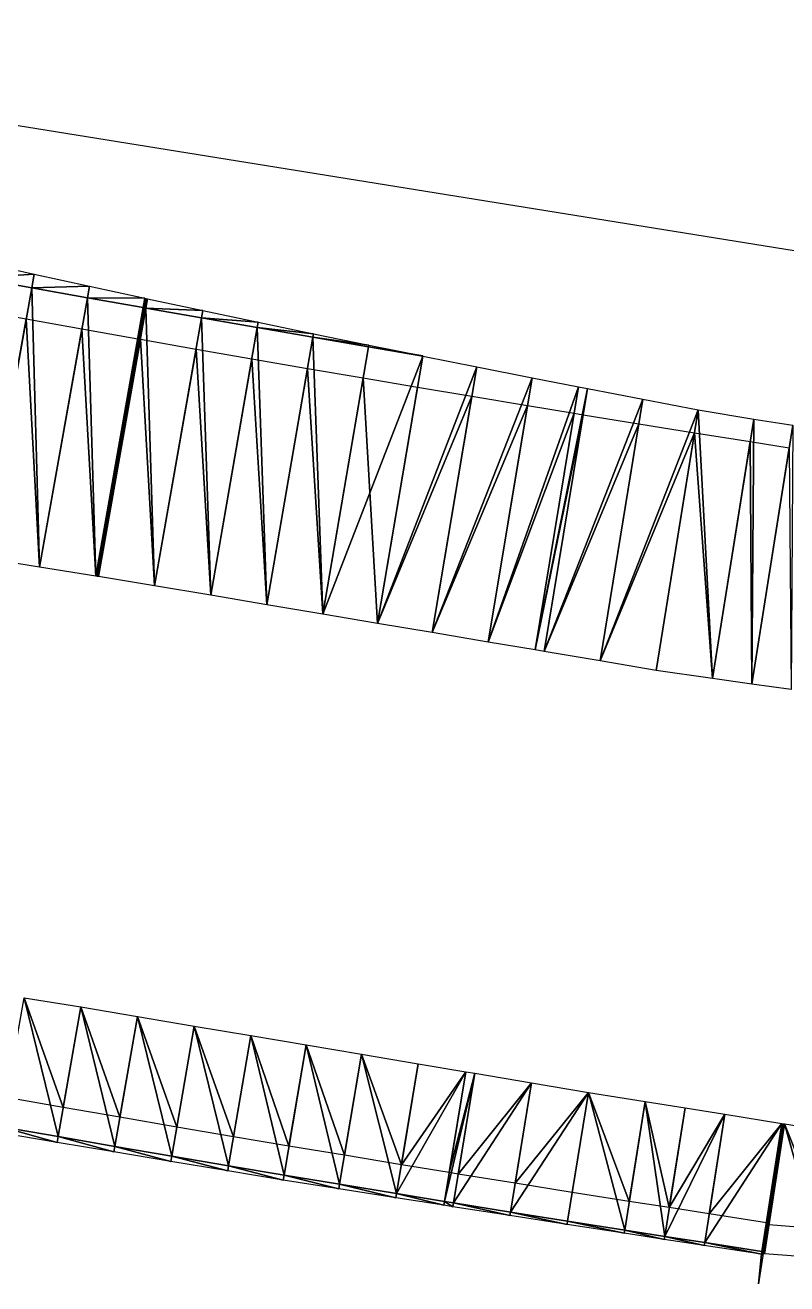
# Model space of a CAD drawing. Header units: metres. Extents: x 1882598 to 1885460, y 3171405 to 3171756.
# Drawn here: x 1884429.63 to 1884442.98, y 3171527.32 to 3171549.37 of the extents above; entities that cross this region are included whole.
import ezdxf

# ---------------------------------------------------------------- set-up
doc = ezdxf.new("R2010")
doc.units = ezdxf.units.M
doc.header["$MEASUREMENT"] = 0
doc.layers.add('00DR-R_HTA_Cl A', color=7, linetype='Continuous', true_color=0xcc0000)
doc.layers.add('Triangles surfaces projet', color=7, linetype='Continuous', true_color=0x848484)

msp = doc.modelspace()

# ---------------------------------------------------------------- linework, layer by layer
at = {"layer": '00DR-R_HTA_Cl A'}
msp.add_polyline3d([(1884474.923, 3171538.231, 151.553), (1884466.633, 3171542.768, 150.231), (1884459.923, 3171543.1, 150.188), (1884455.015, 3171543.499, 150.408), (1884305.041, 3171567.617, 149.86), (1884301.965, 3171568.264, 150.033), (1884294.126, 3171571.412, 150.29), (1884284.148, 3171573.469, 150.247), (1884275.049, 3171575.164, 150.223), (1884267.316, 3171576.703, 150.284), (1884261.119, 3171578.138, 150.314), (1884244.06, 3171583.571, 149.844), (1884240.424, 3171584.486, 149.763), (1884232.902, 3171586.519, 149.756), (1884221.492, 3171588.982, 149.993), (1884219.336, 3171587.253, 149.943), (1884211.396, 3171588.405, 150.219), (1884206.944, 3171589.932, 150.611), (1884143.037, 3171606.619, 149.729), (1884142.069, 3171607.454, 149.847), (1884140.625, 3171609.798, 149.801), (1884140.798, 3171610.401, 149.853)], dxfattribs=at)
at = {"layer": 'Triangles surfaces projet'}
for points in [[(1884428.825, 3171545.219, 151.074), (1884429.793, 3171545.005, 151.107), (1884428.775, 3171544.94, 151.264), (1884428.825, 3171545.219, 151.074)], [(1884428.775, 3171544.94, 151.264), (1884429.793, 3171545.005, 151.107), (1884429.75, 3171544.765, 151.27), (1884428.775, 3171544.94, 151.264)], [(1884429.75, 3171544.765, 151.27), (1884428.901, 3171540.031, 151.436), (1884428.775, 3171544.94, 151.264), (1884429.75, 3171544.765, 151.27)], [(1884430.762, 3171544.793, 151.138), (1884429.75, 3171544.765, 151.27), (1884429.793, 3171545.005, 151.107), (1884430.762, 3171544.793, 151.138)], [(1884429.885, 3171539.874, 151.443), (1884428.901, 3171540.031, 151.436), (1884429.75, 3171544.765, 151.27), (1884429.885, 3171539.874, 151.443)], [(1884429.75, 3171544.765, 151.27), (1884430.762, 3171544.793, 151.138), (1884430.726, 3171544.591, 151.276), (1884429.75, 3171544.765, 151.27)], [(1884429.75, 3171544.765, 151.27), (1884430.726, 3171544.591, 151.276), (1884429.885, 3171539.874, 151.443), (1884429.75, 3171544.765, 151.27)], [(1884430.726, 3171544.591, 151.276), (1884430.762, 3171544.793, 151.138), (1884431.73, 3171544.584, 151.17), (1884430.726, 3171544.591, 151.276)], [(1884430.726, 3171544.591, 151.276), (1884430.87, 3171539.716, 151.449), (1884429.885, 3171539.874, 151.443), (1884430.726, 3171544.591, 151.276)], [(1884431.73, 3171544.584, 151.17), (1884431.701, 3171544.419, 151.282), (1884430.726, 3171544.591, 151.276), (1884431.73, 3171544.584, 151.17)], [(1884431.701, 3171544.419, 151.282), (1884430.87, 3171539.716, 151.449), (1884430.726, 3171544.591, 151.276), (1884431.701, 3171544.419, 151.282)], [(1884430.87, 3171539.716, 151.449), (1884431.701, 3171544.419, 151.282), (1884430.894, 3171539.712, 151.449), (1884430.87, 3171539.716, 151.449)], [(1884430.894, 3171539.712, 151.449), (1884431.701, 3171544.419, 151.282), (1884431.725, 3171544.415, 151.282), (1884430.894, 3171539.712, 151.449)], [(1884431.701, 3171544.419, 151.282), (1884431.73, 3171544.584, 151.17), (1884431.755, 3171544.579, 151.17), (1884431.701, 3171544.419, 151.282)], [(1884431.701, 3171544.419, 151.282), (1884431.755, 3171544.579, 151.17), (1884431.725, 3171544.415, 151.282), (1884431.701, 3171544.419, 151.282)], [(1884431.779, 3171544.574, 151.171), (1884431.725, 3171544.415, 151.282), (1884431.755, 3171544.579, 151.17), (1884431.779, 3171544.574, 151.171)], [(1884431.725, 3171544.415, 151.282), (1884431.779, 3171544.574, 151.171), (1884431.75, 3171544.41, 151.282), (1884431.725, 3171544.415, 151.282)], [(1884432.747, 3171544.367, 151.202), (1884431.75, 3171544.41, 151.282), (1884431.779, 3171544.574, 151.171), (1884432.747, 3171544.367, 151.202)], [(1884429.652, 3171544.22, 151.639), (1884428.901, 3171540.031, 151.786), (1884428.676, 3171544.395, 151.633), (1884429.652, 3171544.22, 151.639)], [(1884429.885, 3171539.874, 151.793), (1884428.901, 3171540.031, 151.786), (1884429.652, 3171544.22, 151.639), (1884429.885, 3171539.874, 151.793)], [(1884430.629, 3171544.046, 151.645), (1884429.885, 3171539.874, 151.793), (1884429.652, 3171544.22, 151.639), (1884430.629, 3171544.046, 151.645)], [(1884430.894, 3171539.712, 151.449), (1884431.725, 3171544.415, 151.282), (1884430.919, 3171539.708, 151.449), (1884430.894, 3171539.712, 151.449)], [(1884431.725, 3171544.415, 151.282), (1884431.75, 3171544.41, 151.282), (1884430.919, 3171539.708, 151.449), (1884431.725, 3171544.415, 151.282)], [(1884430.919, 3171539.708, 151.449), (1884431.75, 3171544.41, 151.282), (1884431.902, 3171539.548, 151.456), (1884430.919, 3171539.708, 151.449)], [(1884431.75, 3171544.41, 151.282), (1884432.747, 3171544.367, 151.202), (1884432.725, 3171544.239, 151.288), (1884431.75, 3171544.41, 151.282)], [(1884432.725, 3171544.239, 151.288), (1884431.902, 3171539.548, 151.456), (1884431.75, 3171544.41, 151.282), (1884432.725, 3171544.239, 151.288)], [(1884432.885, 3171539.382, 151.463), (1884431.902, 3171539.548, 151.456), (1884432.725, 3171544.239, 151.288), (1884432.885, 3171539.382, 151.463)], [(1884432.725, 3171544.239, 151.288), (1884432.747, 3171544.367, 151.202), (1884433.716, 3171544.162, 151.232), (1884432.725, 3171544.239, 151.288)], [(1884432.725, 3171544.239, 151.288), (1884433.7, 3171544.07, 151.295), (1884432.885, 3171539.382, 151.463), (1884432.725, 3171544.239, 151.288)], [(1884433.716, 3171544.162, 151.232), (1884433.7, 3171544.07, 151.295), (1884432.725, 3171544.239, 151.288), (1884433.716, 3171544.162, 151.232)], [(1884430.87, 3171539.716, 151.799), (1884429.885, 3171539.874, 151.793), (1884430.629, 3171544.046, 151.645), (1884430.87, 3171539.716, 151.799)], [(1884431.605, 3171543.873, 151.651), (1884430.87, 3171539.716, 151.799), (1884430.629, 3171544.046, 151.645), (1884431.605, 3171543.873, 151.651)], [(1884433.867, 3171539.216, 151.47), (1884432.885, 3171539.382, 151.463), (1884433.7, 3171544.07, 151.295), (1884433.867, 3171539.216, 151.47)], [(1884433.7, 3171544.07, 151.295), (1884433.716, 3171544.162, 151.232), (1884434.685, 3171543.96, 151.261), (1884433.7, 3171544.07, 151.295)], [(1884434.685, 3171543.96, 151.261), (1884434.675, 3171543.902, 151.301), (1884433.7, 3171544.07, 151.295), (1884434.685, 3171543.96, 151.261)], [(1884433.867, 3171539.216, 151.47), (1884433.7, 3171544.07, 151.295), (1884434.675, 3171543.902, 151.301), (1884433.867, 3171539.216, 151.47)], [(1884430.894, 3171539.712, 151.799), (1884430.87, 3171539.716, 151.799), (1884431.605, 3171543.873, 151.651), (1884430.894, 3171539.712, 151.799)], [(1884431.629, 3171543.869, 151.651), (1884430.894, 3171539.712, 151.799), (1884431.605, 3171543.873, 151.651), (1884431.629, 3171543.869, 151.651)], [(1884430.894, 3171539.712, 151.799), (1884431.629, 3171543.869, 151.651), (1884430.919, 3171539.708, 151.799), (1884430.894, 3171539.712, 151.799)], [(1884431.653, 3171543.865, 151.652), (1884430.919, 3171539.708, 151.799), (1884431.629, 3171543.869, 151.651), (1884431.653, 3171543.865, 151.652)], [(1884431.902, 3171539.548, 151.806), (1884430.919, 3171539.708, 151.799), (1884431.653, 3171543.865, 151.652), (1884431.902, 3171539.548, 151.806)], [(1884432.629, 3171543.693, 151.658), (1884431.902, 3171539.548, 151.806), (1884431.653, 3171543.865, 151.652), (1884432.629, 3171543.693, 151.658)], [(1884434.849, 3171539.051, 151.478), (1884433.867, 3171539.216, 151.47), (1884434.675, 3171543.902, 151.301), (1884434.849, 3171539.051, 151.478)], [(1884435.655, 3171543.761, 151.29), (1884434.675, 3171543.902, 151.301), (1884434.685, 3171543.96, 151.261), (1884435.655, 3171543.761, 151.29)], [(1884434.675, 3171543.902, 151.301), (1884435.655, 3171543.761, 151.29), (1884435.65, 3171543.735, 151.307), (1884434.675, 3171543.902, 151.301)], [(1884435.65, 3171543.735, 151.307), (1884434.849, 3171539.051, 151.478), (1884434.675, 3171543.902, 151.301), (1884435.65, 3171543.735, 151.307)], [(1884436.601, 3171543.574, 151.314), (1884435.65, 3171543.735, 151.307), (1884435.655, 3171543.761, 151.29), (1884436.601, 3171543.574, 151.314)], [(1884432.885, 3171539.382, 151.813), (1884431.902, 3171539.548, 151.806), (1884432.629, 3171543.693, 151.658), (1884432.885, 3171539.382, 151.813)], [(1884433.605, 3171543.524, 151.664), (1884432.885, 3171539.382, 151.813), (1884432.629, 3171543.693, 151.658), (1884433.605, 3171543.524, 151.664)], [(1884436.6, 3171543.569, 151.314), (1884434.849, 3171539.051, 151.478), (1884435.65, 3171543.735, 151.307), (1884436.6, 3171543.569, 151.314)], [(1884434.849, 3171539.051, 151.478), (1884436.6, 3171543.569, 151.314), (1884435.807, 3171538.889, 151.485), (1884434.849, 3171539.051, 151.478)], [(1884436.6, 3171543.569, 151.314), (1884435.65, 3171543.735, 151.307), (1884436.601, 3171543.574, 151.314), (1884436.6, 3171543.569, 151.314)], [(1884435.807, 3171538.889, 151.485), (1884436.6, 3171543.569, 151.314), (1884437.545, 3171543.38, 151.322), (1884435.807, 3171538.889, 151.485)], [(1884433.605, 3171543.524, 151.664), (1884433.867, 3171539.216, 151.82), (1884432.885, 3171539.382, 151.813), (1884433.605, 3171543.524, 151.664)], [(1884434.581, 3171543.355, 151.671), (1884433.867, 3171539.216, 151.82), (1884433.605, 3171543.524, 151.664), (1884434.581, 3171543.355, 151.671)], [(1884434.849, 3171539.051, 151.828), (1884433.867, 3171539.216, 151.82), (1884434.581, 3171543.355, 151.671), (1884434.849, 3171539.051, 151.828)], [(1884435.557, 3171543.188, 151.677), (1884434.849, 3171539.051, 151.828), (1884434.581, 3171543.355, 151.671), (1884435.557, 3171543.188, 151.677)], [(1884437.545, 3171543.38, 151.322), (1884436.764, 3171538.728, 151.492), (1884435.807, 3171538.889, 151.485), (1884437.545, 3171543.38, 151.322)], [(1884438.515, 3171543.188, 151.329), (1884436.764, 3171538.728, 151.492), (1884437.545, 3171543.38, 151.322), (1884438.515, 3171543.188, 151.329)], [(1884435.807, 3171538.889, 151.835), (1884434.849, 3171539.051, 151.828), (1884435.557, 3171543.188, 151.677), (1884435.807, 3171538.889, 151.835)], [(1884436.508, 3171543.027, 151.684), (1884435.807, 3171538.889, 151.835), (1884435.557, 3171543.188, 151.677), (1884436.508, 3171543.027, 151.684)], [(1884437.746, 3171538.562, 151.5), (1884436.764, 3171538.728, 151.492), (1884438.515, 3171543.188, 151.329), (1884437.746, 3171538.562, 151.5)], [(1884437.746, 3171538.562, 151.5), (1884438.515, 3171543.188, 151.329), (1884439.329, 3171543.03, 151.336), (1884437.746, 3171538.562, 151.5)], [(1884437.459, 3171542.866, 151.69), (1884435.807, 3171538.889, 151.835), (1884436.508, 3171543.027, 151.684), (1884437.459, 3171542.866, 151.69)], [(1884438.57, 3171538.423, 151.507), (1884437.746, 3171538.562, 151.5), (1884439.329, 3171543.03, 151.336), (1884438.57, 3171538.423, 151.507)], [(1884439.485, 3171543, 151.337), (1884438.57, 3171538.423, 151.507), (1884439.329, 3171543.03, 151.336), (1884439.485, 3171543, 151.337)], [(1884439.485, 3171543, 151.337), (1884438.728, 3171538.396, 151.508), (1884438.57, 3171538.423, 151.507), (1884439.485, 3171543, 151.337)], [(1884438.728, 3171538.396, 151.508), (1884439.485, 3171543, 151.337), (1884440.456, 3171542.814, 151.345), (1884438.728, 3171538.396, 151.508)], [(1884437.459, 3171542.866, 151.69), (1884436.764, 3171538.728, 151.842), (1884435.807, 3171538.889, 151.835), (1884437.459, 3171542.866, 151.69)], [(1884438.435, 3171542.704, 151.697), (1884436.764, 3171538.728, 151.842), (1884437.459, 3171542.866, 151.69), (1884438.435, 3171542.704, 151.697)], [(1884437.746, 3171538.562, 151.85), (1884436.764, 3171538.728, 151.842), (1884438.435, 3171542.704, 151.697), (1884437.746, 3171538.562, 151.85)], [(1884439.253, 3171542.569, 151.703), (1884437.746, 3171538.562, 151.85), (1884438.435, 3171542.704, 151.697), (1884439.253, 3171542.569, 151.703)], [(1884439.709, 3171538.231, 151.516), (1884438.728, 3171538.396, 151.508), (1884440.456, 3171542.814, 151.345), (1884439.709, 3171538.231, 151.516)], [(1884441.426, 3171542.631, 151.353), (1884439.709, 3171538.231, 151.516), (1884440.456, 3171542.814, 151.345), (1884441.426, 3171542.631, 151.353)], [(1884439.253, 3171542.569, 151.703), (1884438.57, 3171538.423, 151.857), (1884437.746, 3171538.562, 151.85), (1884439.253, 3171542.569, 151.703)], [(1884439.41, 3171542.543, 151.704), (1884438.57, 3171538.423, 151.857), (1884439.253, 3171542.569, 151.703), (1884439.41, 3171542.543, 151.704)], [(1884439.41, 3171542.543, 151.704), (1884438.728, 3171538.396, 151.858), (1884438.57, 3171538.423, 151.857), (1884439.41, 3171542.543, 151.704)], [(1884440.386, 3171542.384, 151.711), (1884438.728, 3171538.396, 151.858), (1884439.41, 3171542.543, 151.704), (1884440.386, 3171542.384, 151.711)], [(1884441.426, 3171542.631, 151.353), (1884440.691, 3171538.065, 151.524), (1884439.709, 3171538.231, 151.516), (1884441.426, 3171542.631, 151.353)], [(1884441.676, 3171537.925, 151.531), (1884440.691, 3171538.065, 151.524), (1884441.426, 3171542.631, 151.353), (1884441.676, 3171537.925, 151.531)], [(1884441.426, 3171542.631, 151.353), (1884442.399, 3171542.468, 151.36), (1884441.676, 3171537.925, 151.531), (1884441.426, 3171542.631, 151.353)], [(1884441.676, 3171537.925, 151.531), (1884442.399, 3171542.468, 151.36), (1884442.366, 3171537.827, 151.536), (1884441.676, 3171537.925, 151.531)], [(1884443.081, 3171542.359, 151.365), (1884442.366, 3171537.827, 151.536), (1884442.399, 3171542.468, 151.36), (1884443.081, 3171542.359, 151.365)], [(1884440.386, 3171542.384, 151.711), (1884439.709, 3171538.231, 151.866), (1884438.728, 3171538.396, 151.858), (1884440.386, 3171542.384, 151.711)], [(1884441.361, 3171542.227, 151.718), (1884439.709, 3171538.231, 151.866), (1884440.386, 3171542.384, 151.711), (1884441.361, 3171542.227, 151.718)], [(1884440.691, 3171538.065, 151.874), (1884439.709, 3171538.231, 151.866), (1884441.361, 3171542.227, 151.718), (1884440.691, 3171538.065, 151.874)], [(1884441.361, 3171542.227, 151.718), (1884441.676, 3171537.925, 151.881), (1884440.691, 3171538.065, 151.874), (1884441.361, 3171542.227, 151.718)], [(1884442.336, 3171542.072, 151.725), (1884441.676, 3171537.925, 151.881), (1884441.361, 3171542.227, 151.718), (1884442.336, 3171542.072, 151.725)], [(1884442.366, 3171537.827, 151.536), (1884443.081, 3171542.359, 151.365), (1884443.056, 3171537.728, 151.541), (1884442.366, 3171537.827, 151.536)], [(1884441.676, 3171537.925, 151.881), (1884442.336, 3171542.072, 151.725), (1884442.366, 3171537.827, 151.886), (1884441.676, 3171537.925, 151.881)], [(1884443.019, 3171541.964, 151.73), (1884442.366, 3171537.827, 151.886), (1884442.336, 3171542.072, 151.725), (1884443.019, 3171541.964, 151.73)], [(1884443.019, 3171541.964, 151.73), (1884443.056, 3171537.728, 151.891), (1884442.366, 3171537.827, 151.886), (1884443.019, 3171541.964, 151.73)], [(1884429.614, 3171532.329, 151.64), (1884430.21, 3171529.901, 151.676), (1884429.216, 3171530.074, 151.663), (1884429.614, 3171532.329, 151.64)], [(1884430.3, 3171530.41, 152.02), (1884429.306, 3171530.583, 152.008), (1884429.614, 3171532.329, 151.99), (1884430.3, 3171530.41, 152.02)], [(1884430.608, 3171532.171, 151.651), (1884430.21, 3171529.901, 151.676), (1884429.614, 3171532.329, 151.64), (1884430.608, 3171532.171, 151.651)], [(1884430.608, 3171532.171, 152.001), (1884430.3, 3171530.41, 152.02), (1884429.614, 3171532.329, 151.99), (1884430.608, 3171532.171, 152.001)], [(1884430.608, 3171532.171, 151.651), (1884431.206, 3171529.73, 151.689), (1884430.21, 3171529.901, 151.676), (1884430.608, 3171532.171, 151.651)], [(1884431.294, 3171530.238, 152.033), (1884430.3, 3171530.41, 152.02), (1884430.608, 3171532.171, 152.001), (1884431.294, 3171530.238, 152.033)], [(1884431.601, 3171532.004, 151.662), (1884431.206, 3171529.73, 151.689), (1884430.608, 3171532.171, 151.651), (1884431.601, 3171532.004, 151.662)], [(1884431.601, 3171532.004, 152.012), (1884431.294, 3171530.238, 152.033), (1884430.608, 3171532.171, 152.001), (1884431.601, 3171532.004, 152.012)], [(1884431.206, 3171529.73, 151.689), (1884431.601, 3171532.004, 151.662), (1884432.201, 3171529.56, 151.701), (1884431.206, 3171529.73, 151.689)], [(1884432.289, 3171530.068, 152.045), (1884431.294, 3171530.238, 152.033), (1884431.601, 3171532.004, 152.012), (1884432.289, 3171530.068, 152.045)], [(1884432.594, 3171531.837, 151.673), (1884432.201, 3171529.56, 151.701), (1884431.601, 3171532.004, 151.662), (1884432.594, 3171531.837, 151.673)], [(1884432.594, 3171531.837, 152.023), (1884432.289, 3171530.068, 152.045), (1884431.601, 3171532.004, 152.012), (1884432.594, 3171531.837, 152.023)], [(1884432.594, 3171531.837, 151.673), (1884433.198, 3171529.391, 151.714), (1884432.201, 3171529.56, 151.701), (1884432.594, 3171531.837, 151.673)], [(1884433.285, 3171529.898, 152.058), (1884432.289, 3171530.068, 152.045), (1884432.594, 3171531.837, 152.023), (1884433.285, 3171529.898, 152.058)], [(1884432.594, 3171531.837, 151.673), (1884433.587, 3171531.67, 151.685), (1884433.198, 3171529.391, 151.714), (1884432.594, 3171531.837, 151.673)], [(1884433.587, 3171531.67, 152.035), (1884433.285, 3171529.898, 152.058), (1884432.594, 3171531.837, 152.023), (1884433.587, 3171531.67, 152.035)], [(1884434.17, 3171529.228, 151.727), (1884433.198, 3171529.391, 151.714), (1884433.587, 3171531.67, 151.685), (1884434.17, 3171529.228, 151.727)], [(1884434.256, 3171529.735, 152.07), (1884433.285, 3171529.898, 152.058), (1884433.587, 3171531.67, 152.035), (1884434.256, 3171529.735, 152.07)], [(1884434.556, 3171531.507, 151.696), (1884434.17, 3171529.228, 151.727), (1884433.587, 3171531.67, 151.685), (1884434.556, 3171531.507, 151.696)], [(1884434.556, 3171531.507, 152.046), (1884434.256, 3171529.735, 152.07), (1884433.587, 3171531.67, 152.035), (1884434.556, 3171531.507, 152.046)], [(1884435.142, 3171529.066, 151.74), (1884434.17, 3171529.228, 151.727), (1884434.556, 3171531.507, 151.696), (1884435.142, 3171529.066, 151.74)], [(1884435.227, 3171529.573, 152.082), (1884434.256, 3171529.735, 152.07), (1884434.556, 3171531.507, 152.046), (1884435.227, 3171529.573, 152.082)], [(1884435.525, 3171531.343, 151.707), (1884435.142, 3171529.066, 151.74), (1884434.556, 3171531.507, 151.696), (1884435.525, 3171531.343, 151.707)], [(1884435.525, 3171531.343, 152.057), (1884435.227, 3171529.573, 152.082), (1884434.556, 3171531.507, 152.046), (1884435.525, 3171531.343, 152.057)], [(1884436.14, 3171528.902, 151.753), (1884435.142, 3171529.066, 151.74), (1884435.525, 3171531.343, 151.707), (1884436.14, 3171528.902, 151.753)], [(1884436.225, 3171529.408, 152.095), (1884435.227, 3171529.573, 152.082), (1884435.525, 3171531.343, 152.057), (1884436.225, 3171529.408, 152.095)], [(1884435.525, 3171531.343, 151.707), (1884436.518, 3171531.176, 151.719), (1884436.14, 3171528.902, 151.753), (1884435.525, 3171531.343, 151.707)], [(1884436.518, 3171531.176, 152.069), (1884436.225, 3171529.408, 152.095), (1884435.525, 3171531.343, 152.057), (1884436.518, 3171531.176, 152.069)], [(1884437.353, 3171531.035, 151.728), (1884436.14, 3171528.902, 151.753), (1884436.518, 3171531.176, 151.719), (1884437.353, 3171531.035, 151.728)], [(1884437.353, 3171531.035, 151.728), (1884436.978, 3171528.765, 151.764), (1884436.14, 3171528.902, 151.753), (1884437.353, 3171531.035, 151.728)], [(1884437.353, 3171531.035, 152.078), (1884436.225, 3171529.408, 152.095), (1884436.518, 3171531.176, 152.069), (1884437.353, 3171531.035, 152.078)], [(1884437.062, 3171529.271, 152.106), (1884436.225, 3171529.408, 152.095), (1884437.353, 3171531.035, 152.078), (1884437.062, 3171529.271, 152.106)], [(1884437.353, 3171531.035, 151.728), (1884437.512, 3171531.009, 151.73), (1884436.978, 3171528.765, 151.764), (1884437.353, 3171531.035, 151.728)], [(1884437.512, 3171531.009, 151.73), (1884437.139, 3171528.739, 151.766), (1884436.978, 3171528.765, 151.764), (1884437.512, 3171531.009, 151.73)], [(1884437.512, 3171531.009, 152.08), (1884437.062, 3171529.271, 152.106), (1884437.353, 3171531.035, 152.078), (1884437.512, 3171531.009, 152.08)], [(1884437.222, 3171529.245, 152.108), (1884437.062, 3171529.271, 152.106), (1884437.512, 3171531.009, 152.08), (1884437.222, 3171529.245, 152.108)], [(1884437.139, 3171528.739, 151.766), (1884437.512, 3171531.009, 151.73), (1884438.507, 3171530.841, 151.742), (1884437.139, 3171528.739, 151.766)], [(1884438.507, 3171530.841, 152.092), (1884437.222, 3171529.245, 152.108), (1884437.512, 3171531.009, 152.08), (1884438.507, 3171530.841, 152.092)], [(1884437.139, 3171528.739, 151.766), (1884438.507, 3171530.841, 151.742), (1884438.138, 3171528.578, 151.779), (1884437.139, 3171528.739, 151.766)], [(1884438.221, 3171529.083, 152.121), (1884437.222, 3171529.245, 152.108), (1884438.507, 3171530.841, 152.092), (1884438.221, 3171529.083, 152.121)], [(1884439.501, 3171530.674, 151.754), (1884438.138, 3171528.578, 151.779), (1884438.507, 3171530.841, 151.742), (1884439.501, 3171530.674, 151.754)], [(1884439.501, 3171530.674, 152.104), (1884438.221, 3171529.083, 152.121), (1884438.507, 3171530.841, 152.092), (1884439.501, 3171530.674, 152.104)], [(1884439.138, 3171528.418, 151.793), (1884438.138, 3171528.578, 151.779), (1884439.501, 3171530.674, 151.754), (1884439.138, 3171528.418, 151.793)], [(1884439.22, 3171528.924, 152.134), (1884438.221, 3171529.083, 152.121), (1884439.501, 3171530.674, 152.104), (1884439.22, 3171528.924, 152.134)], [(1884439.501, 3171530.674, 151.754), (1884440.139, 3171528.26, 151.806), (1884439.138, 3171528.418, 151.793), (1884439.501, 3171530.674, 151.754)], [(1884440.219, 3171528.765, 152.147), (1884439.22, 3171528.924, 152.134), (1884439.501, 3171530.674, 152.104), (1884440.219, 3171528.765, 152.147)], [(1884440.497, 3171530.514, 151.766), (1884440.139, 3171528.26, 151.806), (1884439.501, 3171530.674, 151.754), (1884440.497, 3171530.514, 151.766)], [(1884440.497, 3171530.514, 152.116), (1884440.219, 3171528.765, 152.147), (1884439.501, 3171530.674, 152.104), (1884440.497, 3171530.514, 152.116)], [(1884440.139, 3171528.26, 151.806), (1884440.497, 3171530.514, 151.766), (1884440.839, 3171528.151, 151.815), (1884440.139, 3171528.26, 151.806)], [(1884440.919, 3171528.656, 152.156), (1884440.219, 3171528.765, 152.147), (1884440.497, 3171530.514, 152.116), (1884440.919, 3171528.656, 152.156)], [(1884441.195, 3171530.403, 151.774), (1884440.839, 3171528.151, 151.815), (1884440.497, 3171530.514, 151.766), (1884441.195, 3171530.403, 151.774)], [(1884441.195, 3171530.403, 152.124), (1884440.919, 3171528.656, 152.156), (1884440.497, 3171530.514, 152.116), (1884441.195, 3171530.403, 152.124)], [(1884440.839, 3171528.151, 151.815), (1884441.195, 3171530.403, 151.774), (1884441.892, 3171530.291, 151.782), (1884440.839, 3171528.151, 151.815)], [(1884441.892, 3171530.291, 152.132), (1884440.919, 3171528.656, 152.156), (1884441.195, 3171530.403, 152.124), (1884441.892, 3171530.291, 152.132)], [(1884441.54, 3171528.043, 151.825), (1884440.839, 3171528.151, 151.815), (1884441.892, 3171530.291, 151.782), (1884441.54, 3171528.043, 151.825)], [(1884441.619, 3171528.547, 152.165), (1884440.919, 3171528.656, 152.156), (1884441.892, 3171530.291, 152.132), (1884441.619, 3171528.547, 152.165)], [(1884441.54, 3171528.043, 151.825), (1884441.892, 3171530.291, 151.782), (1884442.889, 3171530.131, 151.794), (1884441.54, 3171528.043, 151.825)], [(1884441.54, 3171528.043, 151.825), (1884442.889, 3171530.131, 151.794), (1884442.542, 3171527.889, 151.838), (1884441.54, 3171528.043, 151.825)], [(1884442.889, 3171530.131, 152.144), (1884441.619, 3171528.547, 152.165), (1884441.892, 3171530.291, 152.132), (1884442.889, 3171530.131, 152.144)], [(1884442.889, 3171530.131, 152.144), (1884442.62, 3171528.393, 152.178), (1884441.619, 3171528.547, 152.165), (1884442.889, 3171530.131, 152.144)], [(1884442.655, 3171528.455, 151.832), (1884442.542, 3171527.889, 151.838), (1884442.889, 3171530.131, 151.794), (1884442.655, 3171528.455, 151.832)], [(1884442.587, 3171527.849, 151.849), (1884442.655, 3171528.455, 151.832), (1884442.939, 3171530.123, 151.804), (1884442.587, 3171527.849, 151.849)], [(1884443.601, 3171527.771, 151.861), (1884442.587, 3171527.849, 151.849), (1884442.939, 3171530.123, 151.804), (1884443.601, 3171527.771, 151.861)], [(1884442.62, 3171528.393, 152.178), (1884442.889, 3171530.131, 152.144), (1884442.733, 3171528.959, 152.172), (1884442.62, 3171528.393, 152.178)], [(1884442.655, 3171528.455, 151.832), (1884442.889, 3171530.131, 151.794), (1884442.914, 3171530.127, 151.799), (1884442.655, 3171528.455, 151.832)], [(1884442.939, 3171530.123, 151.804), (1884442.655, 3171528.455, 151.832), (1884442.914, 3171530.127, 151.799), (1884442.939, 3171530.123, 151.804)], [(1884442.939, 3171530.123, 152.154), (1884442.665, 3171528.353, 152.189), (1884442.733, 3171528.959, 152.172), (1884442.939, 3171530.123, 152.154)], [(1884442.665, 3171528.353, 152.189), (1884442.939, 3171530.123, 152.154), (1884443.678, 3171528.275, 152.201), (1884442.665, 3171528.353, 152.189)], [(1884442.914, 3171530.127, 152.149), (1884442.733, 3171528.959, 152.172), (1884442.889, 3171530.131, 152.144), (1884442.914, 3171530.127, 152.149)], [(1884442.939, 3171530.123, 152.154), (1884442.733, 3171528.959, 152.172), (1884442.914, 3171530.127, 152.149), (1884442.939, 3171530.123, 152.154)], [(1884443.601, 3171527.771, 151.861), (1884442.939, 3171530.123, 151.804), (1884443.935, 3171529.964, 151.816), (1884443.601, 3171527.771, 151.861)], [(1884443.678, 3171528.275, 152.201), (1884442.939, 3171530.123, 152.154), (1884443.935, 3171529.964, 152.166), (1884443.678, 3171528.275, 152.201)], [(1884430.192, 3171529.798, 151.606), (1884429.197, 3171529.965, 151.59), (1884429.216, 3171530.074, 151.663), (1884430.192, 3171529.798, 151.606)], [(1884430.21, 3171529.901, 151.676), (1884430.192, 3171529.798, 151.606), (1884429.216, 3171530.074, 151.663), (1884430.21, 3171529.901, 151.676)], [(1884430.21, 3171529.901, 151.676), (1884431.188, 3171529.631, 151.622), (1884430.192, 3171529.798, 151.606), (1884430.21, 3171529.901, 151.676)], [(1884431.188, 3171529.631, 151.622), (1884430.21, 3171529.901, 151.676), (1884431.206, 3171529.73, 151.689), (1884431.188, 3171529.631, 151.622)], [(1884431.188, 3171529.631, 151.622), (1884431.206, 3171529.73, 151.689), (1884432.185, 3171529.465, 151.638), (1884431.188, 3171529.631, 151.622)], [(1884432.185, 3171529.465, 151.638), (1884431.206, 3171529.73, 151.689), (1884432.201, 3171529.56, 151.701), (1884432.185, 3171529.465, 151.638)], [(1884432.201, 3171529.56, 151.701), (1884433.182, 3171529.3, 151.653), (1884432.185, 3171529.465, 151.638), (1884432.201, 3171529.56, 151.701)], [(1884433.182, 3171529.3, 151.653), (1884432.201, 3171529.56, 151.701), (1884433.198, 3171529.391, 151.714), (1884433.182, 3171529.3, 151.653)], [(1884433.182, 3171529.3, 151.653), (1884433.198, 3171529.391, 151.714), (1884434.155, 3171529.139, 151.667), (1884433.182, 3171529.3, 151.653)], [(1884434.17, 3171529.228, 151.727), (1884434.155, 3171529.139, 151.667), (1884433.198, 3171529.391, 151.714), (1884434.17, 3171529.228, 151.727)], [(1884435.129, 3171528.985, 151.685), (1884434.155, 3171529.139, 151.667), (1884434.17, 3171529.228, 151.727), (1884435.129, 3171528.985, 151.685)], [(1884435.142, 3171529.066, 151.74), (1884435.129, 3171528.985, 151.685), (1884434.17, 3171529.228, 151.727), (1884435.142, 3171529.066, 151.74)], [(1884435.129, 3171528.985, 151.685), (1884435.142, 3171529.066, 151.74), (1884436.128, 3171528.828, 151.703), (1884435.129, 3171528.985, 151.685)], [(1884436.128, 3171528.828, 151.703), (1884435.142, 3171529.066, 151.74), (1884436.14, 3171528.902, 151.753), (1884436.128, 3171528.828, 151.703)], [(1884436.128, 3171528.828, 151.703), (1884436.14, 3171528.902, 151.753), (1884436.967, 3171528.697, 151.718), (1884436.128, 3171528.828, 151.703)], [(1884436.967, 3171528.697, 151.718), (1884436.14, 3171528.902, 151.753), (1884436.978, 3171528.765, 151.764), (1884436.967, 3171528.697, 151.718)], [(1884442.62, 3171528.393, 152.178), (1884442.733, 3171528.959, 152.172), (1884442.558, 3171527.826, 152.194), (1884442.62, 3171528.393, 152.178)], [(1884436.967, 3171528.697, 151.718), (1884436.978, 3171528.765, 151.764), (1884437.128, 3171528.672, 151.721), (1884436.967, 3171528.697, 151.718)], [(1884437.139, 3171528.739, 151.766), (1884437.128, 3171528.672, 151.721), (1884436.978, 3171528.765, 151.764), (1884437.139, 3171528.739, 151.766)], [(1884438.128, 3171528.516, 151.738), (1884437.128, 3171528.672, 151.721), (1884437.139, 3171528.739, 151.766), (1884438.128, 3171528.516, 151.738)], [(1884438.138, 3171528.578, 151.779), (1884438.128, 3171528.516, 151.738), (1884437.139, 3171528.739, 151.766), (1884438.138, 3171528.578, 151.779)], [(1884438.138, 3171528.578, 151.779), (1884439.129, 3171528.362, 151.755), (1884438.128, 3171528.516, 151.738), (1884438.138, 3171528.578, 151.779)], [(1884439.129, 3171528.362, 151.755), (1884438.138, 3171528.578, 151.779), (1884439.138, 3171528.418, 151.793), (1884439.129, 3171528.362, 151.755)], [(1884439.129, 3171528.362, 151.755), (1884439.138, 3171528.418, 151.793), (1884440.13, 3171528.208, 151.771), (1884439.129, 3171528.362, 151.755)], [(1884440.13, 3171528.208, 151.771), (1884439.138, 3171528.418, 151.793), (1884440.139, 3171528.26, 151.806), (1884440.13, 3171528.208, 151.771)], [(1884442.48, 3171527.322, 151.854), (1884442.542, 3171527.889, 151.838), (1884442.655, 3171528.455, 151.832), (1884442.48, 3171527.322, 151.854)], [(1884440.139, 3171528.26, 151.806), (1884440.831, 3171528.101, 151.781), (1884440.13, 3171528.208, 151.771), (1884440.139, 3171528.26, 151.806)], [(1884440.831, 3171528.101, 151.781), (1884440.139, 3171528.26, 151.806), (1884440.839, 3171528.151, 151.815), (1884440.831, 3171528.101, 151.781)], [(1884440.831, 3171528.101, 151.781), (1884440.839, 3171528.151, 151.815), (1884441.533, 3171527.994, 151.792), (1884440.831, 3171528.101, 151.781)], [(1884441.533, 3171527.994, 151.792), (1884440.839, 3171528.151, 151.815), (1884441.54, 3171528.043, 151.825), (1884441.533, 3171527.994, 151.792)], [(1884441.533, 3171527.994, 151.792), (1884441.54, 3171528.043, 151.825), (1884442.535, 3171527.843, 151.807), (1884441.533, 3171527.994, 151.792)], [(1884442.542, 3171527.889, 151.838), (1884442.535, 3171527.843, 151.807), (1884441.54, 3171528.043, 151.825), (1884442.542, 3171527.889, 151.838)], [(1884442.48, 3171527.322, 151.854), (1884442.535, 3171527.843, 151.807), (1884442.542, 3171527.889, 151.838), (1884442.48, 3171527.322, 151.854)]]:
    msp.add_3dface(points, dxfattribs=at)

doc.saveas('drawing.dxf')
